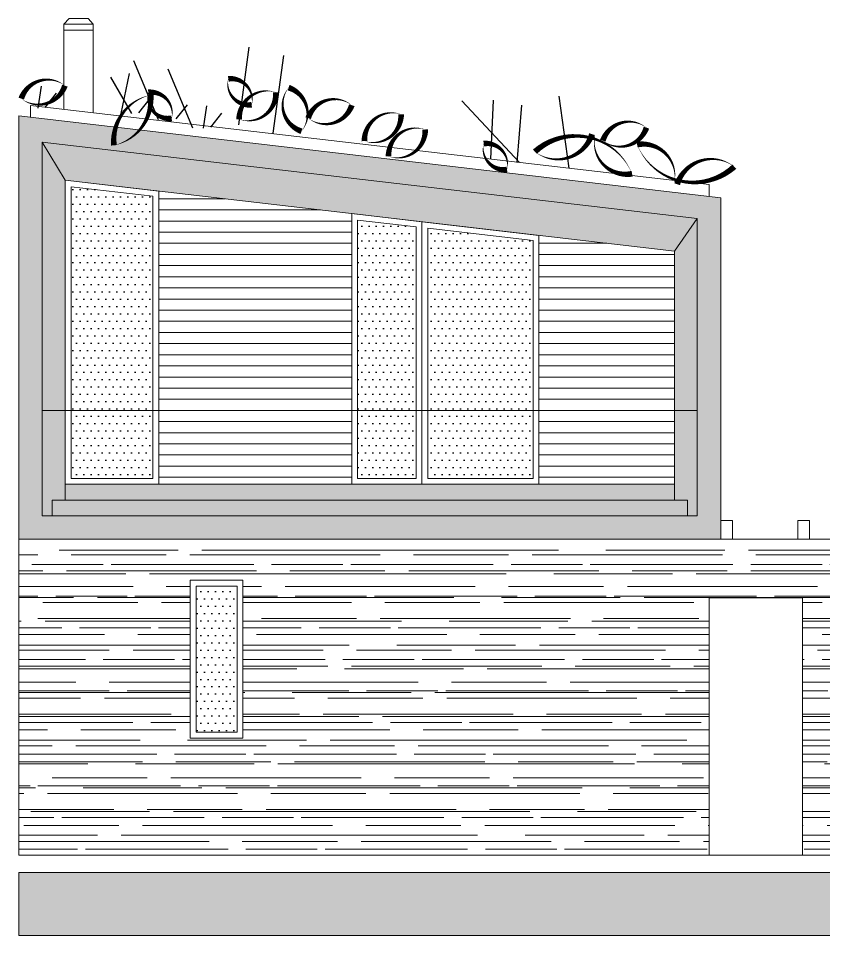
# Model space of a CAD drawing. Header units: metres. Extents: x -686 to 211, y -481 to 125.
# Drawn here: x -544.2 to -537.31, y -382.4 to -374.56 of the extents above; entities that cross this region are included whole.
import ezdxf

# ---------------------------------------------------------------- set-up
doc = ezdxf.new("R2010")
doc.units = ezdxf.units.M
doc.layers.add('FLOATINGWINDOWS', color=2, linetype='Continuous', plot=False)
for name, color, linetype in [('SRAFA', 251, 'Continuous'), ('SRAFY', 3, 'Continuous'), ('srafy sklo', 252, 'Continuous'), ('stafaz', 254, 'Continuous'), ('zariz.predmety', 203, 'Continuous'), ('ZDIVO', 1, 'Continuous')]:
    doc.layers.add(name, color=color, linetype=linetype)
pattern_1 = [(359.999999999862, (-205.7616083063936, -36.91541106214453), (2.293010661584765e-13, 0.09525), [])]
pattern_2 = [(179.9999999991401, (-948.1351534927486, -1193.209505082416), (-0.03125000000093796, -0.06249999999953103), [0, -0.0625])]

msp = doc.modelspace()

# ---------------------------------------------------------------- hatches: boundary and pattern name
at = {"layer": 'SRAFA', "linetype": 'Continuous', "lineweight": 0}
h = msp.add_hatch(dxfattribs=at)
h.set_pattern_fill('LINE', color=256, scale=0.03, angle=359.999999999862, style=0)
h.set_pattern_definition(pattern_1)
h.paths.add_polyline_path([(-541.3450600885121, -376.227187346042), (-542.995060088419, -376.0346873461538), (-542.995060088419, -377.9118027536467), (-541.3450600885121, -377.9118027535303)])
h = msp.add_hatch(dxfattribs=at)
h.set_pattern_fill('LINE', color=256, scale=0.03, angle=359.999999999862, style=0)
h.set_pattern_definition(pattern_1)
h.paths.add_polyline_path([(-538.5863740703358, -376.5490340484109), (-539.745060088419, -376.4138540130377), (-539.745060088419, -377.9118027535303), (-538.5863740703358, -377.9118027535303)])
h = msp.add_hatch(dxfattribs=at)
h.set_pattern_fill('LINE', color=256, scale=0.03, angle=359.999999999862, style=0)
h.set_pattern_definition(pattern_1)
h.paths.add_polyline_path([(-541.3450600885121, -377.9118027535303), (-542.995060088419, -377.9118027536467), (-542.995060088419, -378.541802753535), (-541.3450600885121, -378.5418027536514)])
h = msp.add_hatch(dxfattribs=at)
h.set_pattern_fill('LINE', color=256, scale=0.03, angle=359.999999999862, style=0)
h.set_pattern_definition(pattern_1)
h.paths.add_polyline_path([(-538.5863740703358, -377.9118027535303), (-539.745060088419, -377.9118027535303), (-539.745060088419, -378.5418027537678), (-538.5863740703358, -378.5418027537677)])
h = msp.add_hatch(dxfattribs=at)
h.set_pattern_fill('AR-RROOF,_O', color=256, scale=0.008, angle=359.999999999862)
h.set_pattern_definition([(359.999999999862, (-205.7616083063936, -36.91541106214453), (0.4470400000004892, 0.2031999999989238), [3.048, -0.4064, 1.016, -0.2032]), (359.999999999862, (-205.4913523065212, -36.81381106220823), (-0.2031999999993494, 0.2702560000004891), [0.6096, -0.067056, 1.2192, -0.1524]), (359.999999999862, (-205.6600083064573, -36.74269106222954), (1.056640000000328, 0.1361439999974565), [1.6256, -0.28448, 0.8128, -0.2032])])
h.paths.add_polyline_path([(-538.2907170796102, -379.5118027537398), (-537.4907170793308, -379.5118027537398), (-537.4907170793308, -381.7118027536932), (-537.1907170795171, -381.7118027535768), (-537.1907170795171, -379.0118027536234), (-538.1907170795171, -379.0118027536234), (-544.1907170795171, -379.011802753507), (-544.1907170795171, -381.7118027536933), (-538.2907170796102, -381.7118027536932)])
h.paths.add_polyline_path([(-542.7260948008193, -379.3618027536002), (-542.2760948008658, -379.3618027536002), (-542.2760948008658, -380.7118027536933), (-542.7260948008193, -380.7118027536933)], flags=16)
h.paths.add_polyline_path([(-542.6760948007727, -379.4118027535303), (-542.3260948009124, -379.4118027536467), (-542.3260948009124, -380.6618027537631), (-542.6760948007727, -380.6618027535303)], flags=0)
at = {"layer": 'SRAFA', "linetype": 'Continuous'}
msp.add_hatch(color=256, dxfattribs=at).paths.add_polyline_path([(-444.8801605066551, -381.8618027540653), (-544.1907170795171, -381.8618027536002), (-544.1907170795171, -382.4008625939757), (-444.8801605066551, -382.4008625939751)])
at = {"layer": 'srafy sklo', "linetype": 'Continuous', "lineweight": 0}
h = msp.add_hatch(color=256, dxfattribs=at)
h.paths.add_polyline_path([(-544.1907170792842, -375.3918027536281), (-538.1907170795171, -376.0918027538143), (-538.1907170795171, -379.0118027536234), (-544.1907170795171, -379.011802753507)])
h.paths.add_polyline_path([(-543.9907170793308, -375.6164925976925), (-543.9907170795636, -378.8118027535536), (-538.3907170794705, -378.8118027537864), (-538.3907170794705, -376.2698259311298)], flags=16)
for points in [[(-543.9907170793308, -375.6164925976925), (-543.7950600884656, -375.9413540128887), (-542.995060088419, -376.0346873461538), (-538.5863740703358, -376.5490340484109), (-538.3907170794705, -376.2698259311298)], [(-543.7950600884656, -375.9413540128887), (-543.9907170793308, -375.6164925976925), (-543.9907170793308, -377.9118027536467), (-543.7950600884656, -377.9118027536467)], [(-538.3907170794705, -376.2698259311298), (-538.5863740703358, -376.5490340484109), (-538.5863740703358, -377.9118027535303), (-538.3907170794705, -377.9118027536467)], [(-543.7950600884656, -377.9118027536467), (-543.9907170793308, -377.9118027536467), (-543.9907170795636, -378.8118027535536), (-543.906961969406, -378.81180275367), (-543.906961969406, -378.6768027536607), (-543.7950600886984, -378.6768027536607), (-543.7950600884656, -378.541802753535)], [(-538.3907170794705, -377.9118027536467), (-538.5863740703358, -377.9118027535303), (-538.5863740703358, -378.5418027537677), (-538.5863740703358, -378.6768027537771), (-538.4744721896282, -378.6768027536606), (-538.4744721896282, -378.8118027537864), (-538.3907170794705, -378.8118027537864)], [(-538.5863740703358, -378.5418027537677), (-543.7950600884656, -378.541802753535), (-543.7950600886984, -378.6768027536607), (-538.5863740703358, -378.6768027537771)], [(-538.4744721896282, -378.6768027536606), (-543.906961969406, -378.6768027536607), (-543.906961969406, -378.81180275367), (-538.4744721896282, -378.8118027537864)]]:
    msp.add_hatch(color=253, dxfattribs=at).paths.add_polyline_path(points)
at = {"layer": 'stafaz', "linetype": 'Continuous'}
h = msp.add_hatch(dxfattribs=at)
h.set_pattern_fill('DOTS', color=256, angle=149.9013734007411, style=0)
h.set_pattern_definition(pattern_2)
h.paths.add_polyline_path([(-543.0450600884656, -376.0791931406864), (-543.7450600886518, -375.9975264741377), (-543.745060088419, -377.9118027536467), (-543.0450600886984, -377.9118027536467)])
h = msp.add_hatch(dxfattribs=at)
h.set_pattern_fill('DOTS', color=256, angle=149.9013734007411, style=0)
h.set_pattern_definition(pattern_2)
h.paths.add_polyline_path([(-540.7950600886984, -376.3416931406398), (-541.2950600884656, -376.2833598072909), (-541.2950600884656, -377.9118027536467), (-540.7950600886984, -377.9118027536467)])
h = msp.add_hatch(dxfattribs=at)
h.set_pattern_fill('DOTS', color=256, angle=149.9013734007411, style=0)
h.set_pattern_definition(pattern_2)
h.paths.add_polyline_path([(-539.7950600886984, -376.4583598073375), (-540.6950600886053, -376.3533598073561), (-540.6950600886053, -377.9118027536467), (-539.7950600886984, -377.9118027536467)])
h = msp.add_hatch(dxfattribs=at)
h.set_pattern_fill('DOTS', color=256, angle=149.9013734007411, style=0)
h.set_pattern_definition(pattern_2)
h.paths.add_polyline_path([(-543.0450600886984, -377.9118027536467), (-543.745060088419, -377.9118027536467), (-543.7450600886518, -378.4918027537212), (-543.0450600884656, -378.4918027536048)])
h = msp.add_hatch(dxfattribs=at)
h.set_pattern_fill('DOTS', color=256, angle=149.9013734007411, style=0)
h.set_pattern_definition(pattern_2)
h.paths.add_polyline_path([(-540.7950600886984, -377.9118027536467), (-541.2950600884656, -377.9118027536467), (-541.2950600886984, -378.4918027536048), (-540.7950600886984, -378.4918027537212)])
h = msp.add_hatch(dxfattribs=at)
h.set_pattern_fill('DOTS', color=256, angle=149.9013734007411, style=0)
h.set_pattern_definition(pattern_2)
h.paths.add_polyline_path([(-539.7950600886984, -377.9118027536467), (-540.6950600886053, -377.9118027536467), (-540.6950600886053, -378.4918027536048), (-539.7950600886984, -378.4918027537212)])
h = msp.add_hatch(dxfattribs=at)
h.set_pattern_fill('DOTS', color=256, angle=149.9013734007411, style=0)
h.set_pattern_definition(pattern_2)
h.paths.add_polyline_path([(-542.3260948009124, -380.6618027537631), (-542.3260948009124, -379.4118027536467), (-542.6760948007727, -379.4118027535303), (-542.6760948007727, -380.6618027535303)])

# ---------------------------------------------------------------- linework, layer by layer
at = {"layer": 'FLOATINGWINDOWS', "linetype": 'Continuous', "lineweight": 0}
msp.add_line((-544.1907170795171, -381.7118027536933), (-544.1907170795171, -379.011802753507), dxfattribs=at)
msp.add_line((-544.1907170795171, -381.7118027536933), (-544.1907170795171, -379.011802753507), dxfattribs=at)
msp.add_line((-544.1907170795171, -381.7118027536933), (-544.1907170795171, -379.011802753507), dxfattribs=at)
at = {"layer": 'FLOATINGWINDOWS', "linetype": 'Continuous', "lineweight": 0, "flags": 128}
msp.add_lwpolyline([(-543.9907170793308, -375.6164925976925), (-543.9907170795636, -378.8118027535536), (-538.3907170794705, -378.8118027537864), (-538.3907170794705, -376.2698259311298)], close=True, dxfattribs=at)
at = {"layer": 'SRAFA', "linetype": 'Continuous', "lineweight": 0}
msp.add_lwpolyline([(-444.8801605066551, -381.8618027540653), (-544.1907170795171, -381.8618027536002), (-544.1907170795171, -382.4008625939757), (-444.8801605066551, -382.4008625939751)], close=True, dxfattribs=at)
at = {"layer": 'SRAFY', "linetype": 'Continuous', "lineweight": 0}
for p, q in [((-543.8057170792749, -374.6080705914217), (-543.7624497449292, -374.5580705913751)), ((-543.7624497449292, -374.5580705913751), (-543.5989844140863, -374.5580705913751)), ((-543.5557170792749, -374.6080705915381), (-543.5989844140863, -374.5580705913751)), ((-543.8057170792749, -375.3360411647743), (-543.8057170792749, -374.6080705914217)), ((-543.8057170792749, -374.6080705914217), (-543.5557170792749, -374.6080705915381)), ((-543.5557170795078, -375.3652078315652), (-543.5557170792749, -374.6080705915381)), ((-543.8057170795078, -374.6580705914682), (-543.5557170792749, -374.6580705913518)), ((-544.0907170794239, -375.4034694203444), (-544.0907170794239, -375.3027911649122)), ((-544.1907170792842, -375.3918027536281), (-538.1907170795171, -376.0918027538143)), ((-544.1907170792842, -375.3918027536281), (-544.1907170795171, -379.011802753507)), ((-543.9907170795636, -378.8118027535536), (-543.9907170793308, -375.6164925976925)), ((-543.9907170793308, -375.6164925976925), (-543.7950600884656, -375.9413540128887)), ((-543.7950600884656, -378.541802753535), (-543.7950600884656, -375.9413540128887)), ((-543.7950600884656, -375.9413540128887), (-538.5863740703358, -376.5490340484109)), ((-538.2907170796102, -376.0801360868651), (-538.2907170796102, -375.9794578315493)), ((-542.995060088419, -378.541802753535), (-542.995060088419, -376.0346873461538)), ((-538.1907170795171, -376.0918027538143), (-538.1907170795171, -379.0118027536234)), ((-541.3450600885121, -378.5418027536514), (-541.3450600885121, -376.227187346042)), ((-538.5863740703358, -376.5490340484109), (-538.3907170794705, -376.2698259311298)), ((-538.3907170794705, -376.2918027536513), (-538.3907170794705, -378.8118027537864)), ((-538.3907170794705, -378.8118027537864), (-538.3907170794705, -376.2918027536513)), ((-540.745060088419, -378.5418027536514), (-540.7450600886518, -376.29718734634)), ((-539.745060088419, -378.5418027537678), (-539.745060088419, -376.4138540130377)), ((-538.5863740703358, -378.5418027537677), (-538.5863740703358, -376.5490340484109)), ((-543.9907170793308, -377.9118027536467), (-538.3907170794705, -377.9118027536467)), ((-543.7950600884656, -378.541802753535), (-543.7950600886984, -378.6768027536607)), ((-538.5863740703358, -378.5418027537677), (-543.7950600884656, -378.541802753535)), ((-538.5863740703358, -378.5418027537677), (-538.5863740703358, -378.6768027537771)), ((-538.4744721896282, -378.6768027536606), (-543.906961969406, -378.6768027536607)), ((-543.906961969406, -378.6768027536607), (-543.906961969406, -378.81180275367)), ((-538.4744721896282, -378.6768027536606), (-538.4744721896282, -378.8118027537864)), ((-538.3907170794705, -378.8118027537864), (-543.9907170795636, -378.8118027535536)), ((-538.1907170795171, -379.0118027536234), (-544.1907170795171, -379.011802753507)), ((-538.1907170795171, -379.0118027536234), (-532.4907170793308, -379.011802753507)), ((-538.1907170795171, -379.0118027536234), (-531.6907170795171, -379.011802753507)), ((-538.2907170796102, -381.7118027536932), (-538.2907170796102, -379.5118027537398)), ((-537.4907170793308, -379.5118027537398), (-538.2907170796102, -379.5118027537398)), ((-537.4907170793308, -381.7118027536932), (-537.4907170793308, -379.5118027537398))]:
    msp.add_line(p, q, dxfattribs=at)
msp.add_lwpolyline([(-544.0907170794239, -375.3027911649122), (-538.2907170796102, -375.9794578315493)], dxfattribs=at)
for points in [[(-544.1907170792842, -375.3918027536281), (-538.1907170795171, -376.0918027538143), (-538.1907170795171, -379.0118027536234), (-544.1907170795171, -379.011802753507)], [(-543.9907170793308, -375.6164925976925), (-538.3907170794705, -376.2698259311298), (-538.3907170794705, -378.8118027537864), (-543.9907170795636, -378.8118027535536)], [(-538.0907170794239, -378.8518027538236), (-538.1907170795171, -378.8518027535908), (-538.1907170795171, -379.0118027536234), (-538.0907170794239, -379.0118027537398)], [(-537.4307170792749, -378.8518027537072), (-537.5307170793681, -378.8518027535908), (-537.5307170793681, -379.011802753507), (-537.4307170795078, -379.0118027537398)], [(-542.2760948008658, -380.7118027536933), (-542.2760948008658, -379.3618027536002), (-542.7260948008193, -379.3618027536002), (-542.7260948008193, -380.7118027536933)], [(-542.3260948009124, -380.6618027537631), (-542.3260948009124, -379.4118027536467), (-542.6760948007727, -379.4118027535303), (-542.6760948007727, -380.6618027535303)]]:
    msp.add_lwpolyline(points, close=True, dxfattribs=at)
at = {"layer": 'SRAFY', "linetype": 'Continuous', "lineweight": 0, "flags": 128}
for points in [[(-543.7950600884656, -375.9413540128887), (-542.995060088419, -376.0346873461538), (-542.995060088419, -378.541802753535), (-543.7950600884656, -378.541802753535)], [(-543.7450600886518, -375.9975264741377), (-543.0450600884656, -376.0791931406864), (-543.0450600884656, -378.4918027536048), (-543.7450600886518, -378.4918027537212)], [(-541.3450600885121, -376.227187346042), (-540.7450600886518, -376.29718734634), (-540.745060088419, -378.5418027536514), (-541.3450600885121, -378.5418027536514)], [(-541.2950600884656, -376.2833598072909), (-540.7950600886984, -376.3416931406398), (-540.7950600886984, -378.4918027537212), (-541.2950600886984, -378.4918027536048)], [(-540.7450600886518, -376.29718734634), (-539.745060088419, -376.4138540130377), (-539.745060088419, -378.5418027537678), (-540.745060088419, -378.5418027536514)], [(-540.6950600886053, -376.3533598073561), (-539.7950600886984, -376.4583598073375), (-539.7950600886984, -378.4918027537212), (-540.6950600886053, -378.4918027536048)]]:
    msp.add_lwpolyline(points, close=True, dxfattribs=at)
at = {"layer": 'zariz.predmety', "color": 253, "linetype": 'Continuous', "ltscale": 0.001}
for p, q in [((-542.3100852475768, -375.4673068717391), (-542.2208955330575, -374.8039876910195)), ((-542.0158244337222, -375.5389610357386), (-541.9266347192029, -374.875641855019)), ((-542.998628949354, -375.4245121149149), (-543.2091154827071, -374.9216730455671)), ((-543.317916716755, -375.3721629096697), (-543.2457611116847, -375.0308408188437)), ((-542.7043681357322, -375.4961662791472), (-542.9148546688525, -374.9933272097994)), ((-543.2251597119762, -375.3721629095533), (-543.4054987647837, -375.0603544440389)), ((-544.0263371715123, -375.3262268622209), (-543.9977958664099, -375.1372166114895)), ((-543.9656872708151, -375.3190936488834), (-543.8693629757768, -375.1978425920977)), ((-543.164509811279, -375.3650296963322), (-543.0681855160078, -375.2437786395465)), ((-539.9114173630519, -375.7903761319619), (-540.4051648544414, -375.2628718559433)), ((-540.1569424893974, -375.7617315338728), (-540.1326340153614, -375.2568180342939)), ((-539.4869552378809, -375.8398967129913), (-539.5730900974745, -375.2245474449162)), ((-542.8452220436452, -375.4173789015774), (-542.7488977486069, -375.296127845141)), ((-542.6116111304877, -375.4961662791472), (-542.5830698253853, -375.3071560284159)), ((-539.9318181472631, -375.7902225633886), (-539.8904706873732, -375.3002755738132)), ((-542.5509612300234, -375.4890330658097), (-542.4546369347522, -375.3677820091405))]:
    msp.add_line(p, q, dxfattribs=at)
for points in [[(-543.7976212204235, -375.1335183204653, 0, 0, 0.5205670505517462), (-543.7976212204235, -375.1335183204653, 0, 0.05, 0.5205670505517462), (-544.1705938990494, -375.2439680161922, 0, 0.05, 0.5205670505517462), (-543.7976212204235, -375.1335183204653, 0.05, 0.05, 0)], [(-542.2008474858744, -375.2973761433539, 0, 0, 0.5205670505517462), (-542.2008474858744, -375.2973761433539, 0, 0.05, 0.5205670505517462), (-542.4005571006132, -375.0750832670171, 0, 0.05, 0.5205670505517462), (-542.2008474858744, -375.2973761433539, 0.05, 0.05, 0)], [(-543.0649549281957, -375.2138057235431, 0, 0, 0.5205670505517462), (-543.0649549281957, -375.2138057235431, 0, 0.05, 0.3804477839647492), (-543.3786957260022, -375.6437502092019, 0, 0.05, 0.3804477839647492), (-543.0649549281957, -375.2138057235431, 0.05, 0.05, 0)], [(-542.8847019617247, -375.4132363706165, 0, 0, 0.5205670505517462), (-542.8847019617247, -375.4132363706165, 0, 0.05, 0.5205670505517462), (-543.0844115762307, -375.1909434945126, 0, 0.05, 0.5205670505517462), (-542.8847019617247, -375.4132363706165, 0.05, 0.05, 0)], [(-541.9936911094269, -375.1910528294545, 0, 0, 0.5205670505517462), (-541.9936911094269, -375.1910528294545, 0, 0.05, 0.5205670505517462), (-542.3074319072334, -375.420997314927, 0, 0.05, 0.5205670505517462), (-541.9936911094269, -375.1910528294545, 0.05, 0.05, 0)], [(-541.7742952064877, -375.5235157989234, 0, 0, 0.5205670505517462), (-541.7742952064877, -375.5235157989234, 0, 0.05, 0.5205670505517462), (-541.8847449019818, -375.1505431200646, 0, 0.05, 0.5205670505517462), (-541.7742952064877, -375.5235157989234, 0.05, 0.05, 0)], [(-541.3446732203743, -375.3006007835072, 0, 0, 0.5205670505517462), (-541.3446732203743, -375.3006007835072, 0, 0.05, 0.5205670505517462), (-541.7176458987674, -375.4110504790012, 0, 0.05, 0.5205670505517462), (-541.3446732203743, -375.3006007835072, 0.05, 0.05, 0)], [(-540.9231597476905, -375.377845919066, 0, 0, 0.5205670505517462), (-540.9231597476905, -375.377845919066, 0, 0.05, 0.5205670505517462), (-541.2369005454971, -375.6077904045385, 0, 0.05, 0.5205670505517462), (-540.9231597476905, -375.377845919066, 0.05, 0.05, 0)], [(-538.8257556067115, -375.4930271051859, 0, 0, 0.5205670505517462), (-538.8257556067115, -375.4930271051859, 0, 0.05, 0.5205670505517462), (-539.1987282853374, -375.6034768007964, 0, 0.05, 0.5205670505517462), (-538.8257556067115, -375.4930271051859, 0.05, 0.05, 0)], [(-540.7169793390935, -375.5084511205357, 0, 0, 0.5205670505517462), (-540.7169793390935, -375.5084511205357, 0, 0.05, 0.5205670505517462), (-541.0307201366672, -375.7383956061246, 0, 0.05, 0.5205670505517462), (-540.7169793390935, -375.5084511205357, 0.05, 0.05, 0)], [(-539.7793880888062, -375.6980589951424, 0, 0, 0.5205670505517462), (-539.7793880888062, -375.6980589951424, 0, 0.05, 0.5205670505517462), (-539.2910256444743, -375.5482279621799, 0, 0.05, 0.5205670505517462), (-539.2679242234012, -375.5699084491505, 0, 0.05, 0.5205670505517462), (-538.9485522916807, -375.8870027474629, 0, 0.05, 0.5205670505517462), (-539.7793880888062, -375.6980589951424, 0.05, 0.05, 0)], [(-540.0175328830524, -375.8511254157208, 0, 0, 0.5205670505517462), (-540.0175328830524, -375.8511254157208, 0, 0.05, 0.5205670505517462), (-540.2172424977912, -375.6288325393841, 0, 0.05, 0.5205670505517462), (-540.0175328830524, -375.8511254157208, 0.05, 0.05, 0)], [(-538.0746193754753, -375.8265417167719, 0, 0, 0.5205670505517462), (-538.0746193754753, -375.8265417167719, 0, 0.05, 0.5205670505517462), (-538.5629818198072, -375.9763727500837, 0, 0.05, 0.5205670505517462), (-538.5860832406474, -375.9546922629967, 0, 0.05, 0.5205670505517462), (-538.905455172368, -375.6375979646843, 0, 0.05, 0.5205670505517462), (-538.0746193754753, -375.8265417167719, 0.05, 0.05, 0)]]:
    msp.add_lwpolyline(points, format="xyseb", close=True, dxfattribs=at)
at = {"layer": 'ZDIVO', "linetype": 'Continuous', "lineweight": 0}
msp.add_line((-531.6907170795171, -381.7118027536932), (-544.1907170795171, -381.7118027536933), dxfattribs=at)

doc.saveas('drawing.dxf')
